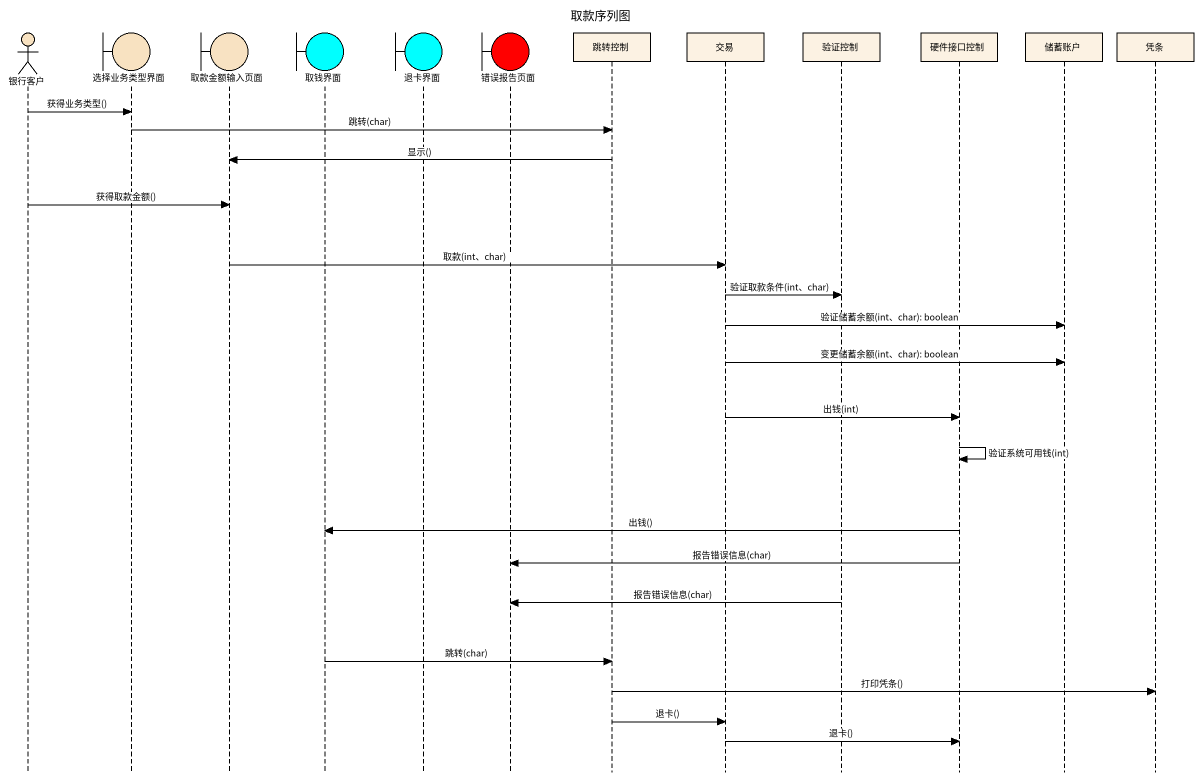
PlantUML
@startuml
title 取款序列图
hide footbox
actor 银行客户 #F8E2C1
boundary 选择业务类型界面 #F8E2C1
boundary 取款金额输入页面 #F8E2C2
boundary 取钱界面 #00FFFF
boundary 退卡界面 #00FFFF
boundary 错误报告页面 #FF0000
participant 跳转控制
participant 交易
participant 验证控制
participant 硬件接口控制
participant 储蓄账户
participant 凭条

银行客户 -> 选择业务类型界面 : 获得业务类型()
选择业务类型界面 -> 跳转控制 : 跳转(char)
跳转控制 -> 取款金额输入页面 : 显示()
银行客户 -> 取款金额输入页面 : 获得取款金额()
取款金额输入页面 -> 交易 : 取款(int、char)
交易 -> 验证控制 : 验证取款条件(int、char)
交易 -> 储蓄账户 : 验证储蓄余额(int、char): boolean
交易 -> 储蓄账户 : 变更储蓄余额(int、char): boolean
交易 -> 硬件接口控制 : 出钱(int)
硬件接口控制 -> 硬件接口控制 : 验证系统可用钱(int)
硬件接口控制 -> 取钱界面 : 出钱()
硬件接口控制 -> 错误报告页面 : 报告错误信息(char)
验证控制 -> 错误报告页面 : 报告错误信息(char)
取钱界面 -> 跳转控制 : 跳转(char)
跳转控制 -> 凭条 : 打印凭条()
跳转控制 -> 交易 : 退卡()
交易 -> 硬件接口控制 : 退卡()
@enduml
